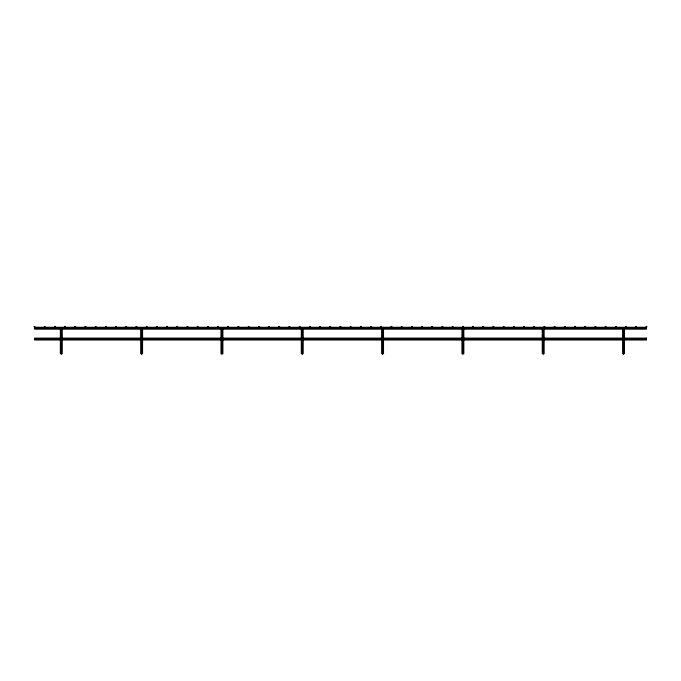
<?xml version="1.0" encoding="UTF-8"?>
<svg xmlns="http://www.w3.org/2000/svg" width="681" height="681" viewBox="0 0 681 681"><rect width="100%" height="100%" fill="white"/><g stroke="black" fill="none" stroke-linecap="round" stroke-linejoin="round"><path stroke-width="1.02" d="M60.626 327.663L61.98 327.663M60.626 328.787L61.98 328.787M140.941 327.663L142.295 327.663M140.941 328.787L142.295 328.787M221.257 327.663L222.61 327.663M221.257 328.787L222.61 328.787M301.581 327.663L302.926 327.663M301.581 328.787L302.926 328.787M381.896 327.663L383.25 327.663M381.896 328.787L383.25 328.787M462.212 327.663L463.565 327.663M462.212 328.787L463.565 328.787M542.527 327.663L543.881 327.663M542.527 328.787L543.881 328.787M622.851 327.663L624.196 327.663M622.851 328.787L624.196 328.787M60.626 339.393L61.98 339.393M140.941 339.393L142.295 339.393M221.257 339.393L222.61 339.393M301.581 339.393L302.926 339.393M381.896 339.393L383.25 339.393M462.212 339.393L463.565 339.393M542.527 339.393L543.881 339.393M622.851 339.393L624.196 339.393M34.527 328.225L646.473 328.225M34.527 339.061L646.473 339.061M624.477 328.225L624.477 338.431M624.477 339.061L624.477 353.72M623.524 329.017L623.524 338.185M623.524 339.53L623.524 354.69M622.57 328.225L622.57 338.431M622.57 339.061L622.57 353.72M544.162 328.225L544.162 338.431M544.162 339.061L544.162 353.72M543.208 329.017L543.208 338.185M543.208 339.53L543.208 354.69M542.246 328.225L542.246 338.431M542.246 339.061L542.246 353.72M463.846 328.225L463.846 338.431M463.846 339.061L463.846 353.72M462.893 329.017L462.893 338.185M462.893 339.53L462.893 354.69M461.931 328.225L461.931 338.431M461.931 339.061L461.931 353.72M383.531 328.225L383.531 338.431M383.531 339.061L383.531 353.72M382.569 329.017L382.569 338.185M382.569 339.53L382.569 354.69M381.615 328.225L381.615 338.431M381.615 339.061L381.615 353.72M303.207 328.225L303.207 338.431M303.207 339.061L303.207 353.72M302.253 329.017L302.253 338.185M302.253 339.53L302.253 354.69M301.3 328.225L301.3 338.431M301.3 339.061L301.3 353.72M222.891 328.225L222.891 338.431M222.891 339.061L222.891 353.72M221.938 329.017L221.938 338.185M221.938 339.53L221.938 354.69M220.976 328.225L220.976 338.431M220.976 339.061L220.976 353.72M142.576 328.225L142.576 338.431M142.576 339.061L142.576 353.72M141.622 329.017L141.622 338.185M141.622 339.53L141.622 354.69M140.661 328.225L140.661 338.431M140.661 339.061L140.661 353.72M62.26 328.225L62.26 338.431M62.26 339.061L62.26 353.72M61.299 329.017L61.299 338.185M61.299 339.53L61.299 354.69M60.345 328.225L60.345 338.431M60.345 339.061L60.345 353.72M34.186 326.454L34.527 327.272L646.473 327.272L646.95 326.795L646.473 326.31L645.997 326.795L646.473 329.178L34.527 329.178L35.003 326.795L34.186 326.454M44.393 326.454L44.393 327.127L45.065 327.127L45.065 326.454L44.393 326.454M54.591 326.454L54.591 327.127L55.263 327.127L55.263 326.454L54.591 326.454M64.789 326.454L64.789 327.127L65.461 327.127L65.461 326.454L64.789 326.454M74.987 326.454L74.987 327.127L75.659 327.127L75.659 326.454L74.987 326.454M85.185 326.454L85.185 327.127L85.866 327.127L85.866 326.454L85.185 326.454M95.383 326.454L95.383 327.127L96.064 327.127L96.064 326.454L95.383 326.454M105.581 326.454L105.581 327.127L106.262 327.127L106.262 326.454L105.581 326.454M115.779 326.454L115.779 327.127L116.46 327.127L116.46 326.454L115.779 326.454M125.985 326.454L125.985 327.127L126.657 327.127L126.657 326.454L125.985 326.454M136.183 326.454L136.183 327.127L136.855 327.127L136.855 326.454L136.183 326.454M146.381 326.454L146.381 327.127L147.053 327.127L147.053 326.454L146.381 326.454M156.579 326.454L156.579 327.127L157.251 327.127L157.251 326.454L156.579 326.454M166.777 326.454L166.777 327.127L167.458 327.127L167.458 326.454L166.777 326.454M176.975 326.454L176.975 327.127L177.656 327.127L177.656 326.454L176.975 326.454M187.173 326.454L187.173 327.127L187.854 327.127L187.854 326.454L187.173 326.454M197.371 326.454L197.371 327.127L198.052 327.127L198.052 326.454L197.371 326.454M207.577 326.454L207.577 327.127L208.25 327.127L208.25 326.454L207.577 326.454M217.775 326.454L217.775 327.127L218.448 327.127L218.448 326.454L217.775 326.454M227.973 326.454L227.973 327.127L228.646 327.127L228.646 326.454L227.973 326.454M238.171 326.454L238.171 327.127L238.844 327.127L238.844 326.454L238.171 326.454M248.369 326.454L248.369 327.127L249.05 327.127L249.05 326.454L248.369 326.454M258.567 326.454L258.567 327.127L259.248 327.127L259.248 326.454L258.567 326.454M268.765 326.454L268.765 327.127L269.446 327.127L269.446 326.454L268.765 326.454M278.972 326.454L278.972 327.127L279.644 327.127L279.644 326.454L278.972 326.454M289.17 326.454L289.17 327.127L289.842 327.127L289.842 326.454L289.17 326.454M299.368 326.454L299.368 327.127L300.04 327.127L300.04 326.454L299.368 326.454M309.566 326.454L309.566 327.127L310.238 327.127L310.238 326.454L309.566 326.454M319.764 326.454L319.764 327.127L320.436 327.127L320.436 326.454L319.764 326.454M329.962 326.454L329.962 327.127L330.643 327.127L330.643 326.454L329.962 326.454M340.159 326.454L340.159 327.127L340.84 327.127L340.84 326.454L340.159 326.454M350.357 326.454L350.357 327.127L351.038 327.127L351.038 326.454L350.357 326.454M360.564 326.454L360.564 327.127L361.236 327.127L361.236 326.454L360.564 326.454M370.762 326.454L370.762 327.127L371.434 327.127L371.434 326.454L370.762 326.454M380.96 326.454L380.96 327.127L381.632 327.127L381.632 326.454L380.96 326.454M391.158 326.454L391.158 327.127L391.83 327.127L391.83 326.454L391.158 326.454M401.356 326.454L401.356 327.127L402.028 327.127L402.028 326.454L401.356 326.454M411.554 326.454L411.554 327.127L412.235 327.127L412.235 326.454L411.554 326.454M421.752 326.454L421.752 327.127L422.433 327.127L422.433 326.454L421.752 326.454M431.95 326.454L431.95 327.127L432.631 327.127L432.631 326.454L431.95 326.454M442.156 326.454L442.156 327.127L442.829 327.127L442.829 326.454L442.156 326.454M452.354 326.454L452.354 327.127L453.027 327.127L453.027 326.454L452.354 326.454M462.552 326.454L462.552 327.127L463.225 327.127L463.225 326.454L462.552 326.454M472.75 326.454L472.75 327.127L473.423 327.127L473.423 326.454L472.75 326.454M482.948 326.454L482.948 327.127L483.629 327.127L483.629 326.454L482.948 326.454M493.146 326.454L493.146 327.127L493.827 327.127L493.827 326.454L493.146 326.454M503.344 326.454L503.344 327.127L504.025 327.127L504.025 326.454L503.344 326.454M513.542 326.454L513.542 327.127L514.223 327.127L514.223 326.454L513.542 326.454M523.749 326.454L523.749 327.127L524.421 327.127L524.421 326.454L523.749 326.454M533.947 326.454L533.947 327.127L534.619 327.127L534.619 326.454L533.947 326.454M544.145 326.454L544.145 327.127L544.817 327.127L544.817 326.454L544.145 326.454M554.343 326.454L554.343 327.127L555.015 327.127L555.015 326.454L554.343 326.454M564.54 326.454L564.54 327.127L565.221 327.127L565.221 326.454L564.54 326.454M574.738 326.454L574.738 327.127L575.419 327.127L575.419 326.454L574.738 326.454M584.936 326.454L584.936 327.127L585.617 327.127L585.617 326.454L584.936 326.454M595.134 326.454L595.134 327.127L595.815 327.127L595.815 326.454L595.134 326.454M605.341 326.454L605.341 327.127L606.013 327.127L606.013 326.454L605.341 326.454M615.539 326.454L615.539 327.127L616.211 327.127L616.211 326.454L615.539 326.454M625.737 326.454L625.737 327.127L626.409 327.127L626.409 326.454L625.737 326.454M635.935 326.454L635.935 327.127L636.607 327.127L636.607 326.454L635.935 326.454M646.473 338.108L34.527 338.108L34.527 340.015L646.473 340.015L646.473 338.108"/></g></svg>
